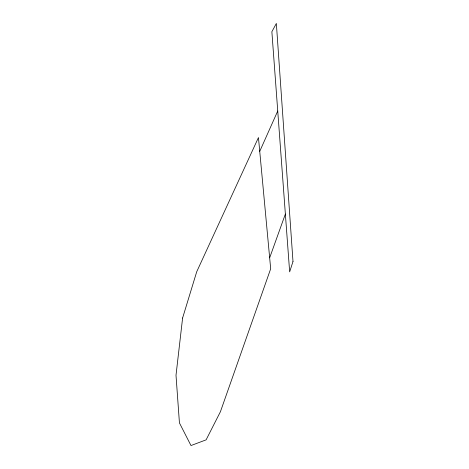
<?xml version="1.0" encoding="UTF-8"?>
<svg xmlns="http://www.w3.org/2000/svg" width="469" height="469" viewBox="0 0 469 469"><rect width="100%" height="100%" fill="white"/><g stroke="black" fill="none" stroke-linecap="round" stroke-linejoin="round"><path stroke-width="0.7" d="M269.663 257.809L285.369 214.052M259.738 151.34L277.736 111.001M182.605 318L176.004 375.264L179.434 422.915L190.983 445.55L206.108 439.852L220.418 411.723L270.683 268.778L258.454 137.564L196.722 271.739L182.605 318M292.996 261.514L289.654 271.897L271.868 31.74L276.352 23.45L292.996 261.514"/></g></svg>
